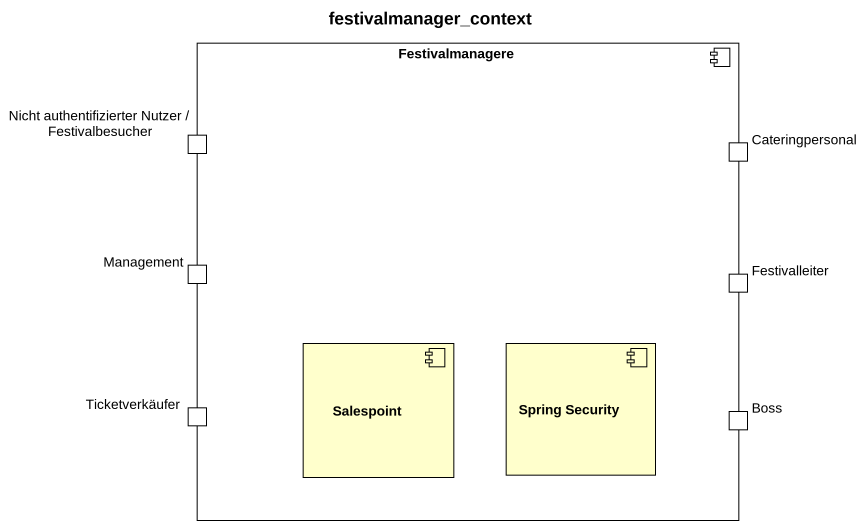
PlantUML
@startuml
title festivalmanager_context
component Festivalmanagere {
  port "Nicht authentifizierter Nutzer / Festivalbesucher" as Nicht_authentifizierter
  port Cateringpersonal
  port Management
  port Festivalleiter
  component Salespoint
  component "Spring Security" as Spring_Security
  port Ticketverkäufer
  port Boss
}
@enduml
